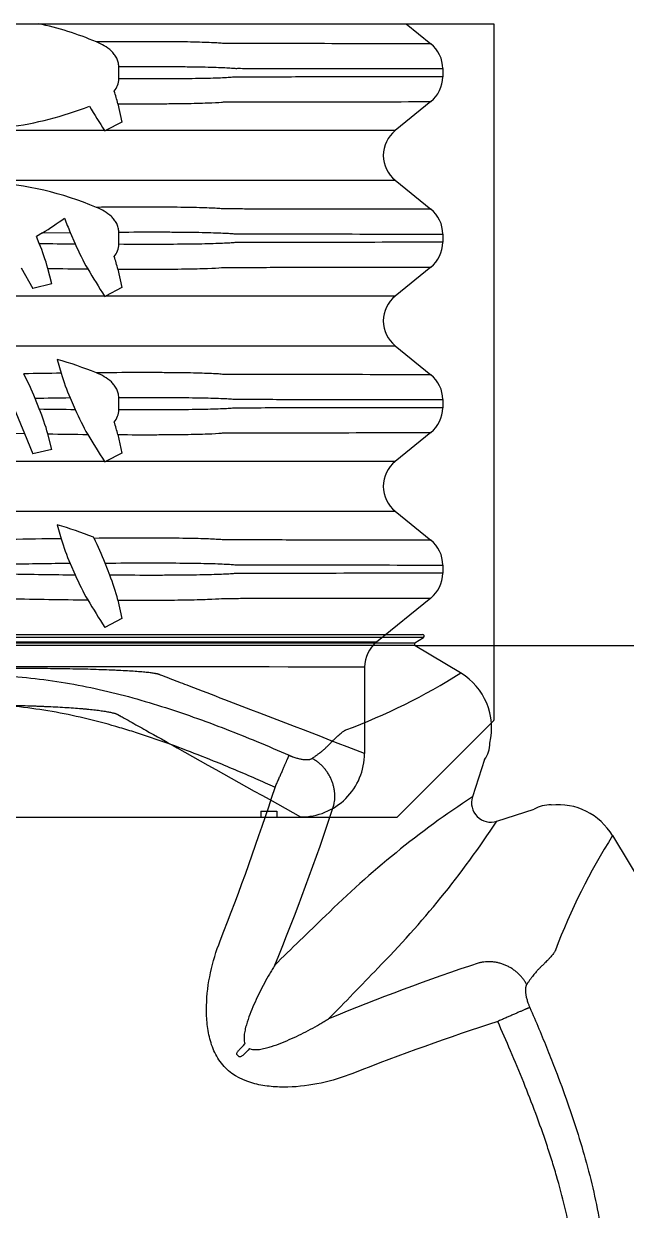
# Model space of a CAD drawing. Header units: millimetres. Extents: x -455371 to 117772, y -78417 to 116564.
# Drawn here: x -28247.1 to -28059.2, y 53901.4 to 54271.4 of the extents above; entities that cross this region are included whole.
import ezdxf

# ---------------------------------------------------------------- set-up
doc = ezdxf.new("R2010")
doc.units = ezdxf.units.MM
doc.layers.get('0').update_dxf_attribs({"color": 255})
doc.layers.add('BETON-STOP', color=141, linetype='Continuous')
doc.layers.add('Contorno-Cupolex', color=3, linetype='Continuous')
doc.layers.add('quote', color=5, linetype='Continuous', lineweight=15)

# ---------------------------------------------------------------- blocks, each defined once
blk = doc.blocks.new('Cupolex H50')
at = {"layer": 'Contorno-Cupolex', "linetype": 'Continuous'}
for p, q in [((19721.008, 10220.685), (19741.795, 10220.685)), ((19741.548, 10220.428), (19741.822, 10220.592)), ((19741.548, 10220.342), (19741.548, 10220.428)), ((19741.56, 10220.335), (19741.548, 10220.342)), ((19741.568, 10220.335), (19741.56, 10220.335)), ((19748.808, 10220.335), (19741.568, 10220.335)), ((19742.979, 10219.487), (19741.568, 10220.335)), ((19743.723, 10216.79), (19743.347, 10215.632)), ((19744.105, 10214.873), (19745.264, 10215.25)), ((19747.709, 10214.424), (19748.773, 10212.653)), ((19736.013, 10207.612), (19736.085, 10207.54))]:
    blk.add_line(p, q, dxfattribs=at)
for centre, radius, start, end in [((19741.796, 10220.635), 0.0499, 300.9627, 90.7224), ((19732.671, 10235.755), 19.259, 290.4679, 302.3618), ((19741.956, 10217.783), 1.987, 346.0465, 59.0112), ((19743.106, 10217.267), 0.78, 322.3447, 2.7204), ((19656.793, 10241.937), 84.511, 338.63581, 342.07511), ((19759.615, 10190.882), 29.618, 123.3171, 134.7243), ((19743.918, 10215.445), 0.601, 161.8666, 288.1334), ((19746.005, 10213.401), 1.987, 30.9871, 96.0571), ((19672.407, 10237.205), 70.114, 337.51574, 341.83203), ((19745.761, 10214.347), 1.031, 88.098, 118.852), ((19719.313, 10231.176), 29.672, 315.2861, 326.6725), ((19763.951, 10204.095), 19.248, 147.544, 159.4332), ((19823.716, 10122.806), 123.117, 133.62543, 134.65067), ((19764.872, 10146.017), 67.882, 108.3064, 112.52778), ((19651.998, 10294.545), 122.115, 315.3451, 316.37876), ((19769.413, 10131.006), 81.647, 108.03721, 111.39913), ((19677.006, 10266.071), 83.013, 315.3725, 315.55085), ((19794.544, 10148.533), 83.013, 134.44915, 134.6275)]:
    blk.add_arc(centre, radius, start, end, dxfattribs=at)
for points, knots in [([(19741.822, 10220.592), (19740.292, 10220.592), (19738.758, 10220.592), (19736.839, 10220.592), (19736.456, 10220.592), (19735.88, 10220.592), (19735.689, 10220.592), (19735.473, 10220.592), (19735.449, 10220.592), (19735.401, 10220.592), (19735.378, 10220.592), (19735.297, 10220.592), (19735.225, 10220.592), (19734.958, 10220.592), (19734.705, 10220.592), (19734.236, 10220.592), (19734.065, 10220.592), (19733.692, 10220.592), (19733.489, 10220.592), (19732.842, 10220.592), (19732.366, 10220.592), (19731.587, 10220.592), (19731.315, 10220.592), (19730.758, 10220.592), (19730.474, 10220.592), (19729.895, 10220.592), (19729.6, 10220.592), (19728.998, 10220.592), (19728.69, 10220.592), (19728.229, 10220.592), (19728.076, 10220.592), (19727.9, 10220.592), (19727.878, 10220.592), (19727.856, 10220.592)], [0, 0, 0, 0, 0.5, 0.5, 0.625, 0.625, 0.6875, 0.6875, 0.6953125, 0.6953125, 0.703125, 0.703125, 0.71875, 0.71875, 0.75, 0.75, 0.765625, 0.765625, 0.78125, 0.78125, 0.8125, 0.8125, 0.828125, 0.828125, 0.84375, 0.84375, 0.859375, 0.859375, 0.875, 0.875, 0.8828125, 0.8828125, 0.8839302, 0.8839302, 0.8839302, 0.8839302]), ([(19721.008, 10220.428), (19722.289, 10220.428), (19723.57, 10220.428), (19725.492, 10220.428), (19726.132, 10220.428), (19726.933, 10220.428), (19727.094, 10220.428), (19727.415, 10220.428), (19727.577, 10220.428), (19727.864, 10220.428), (19727.987, 10220.428), (19728.24, 10220.428), (19728.37, 10220.428), (19729.01, 10220.428), (19729.496, 10220.428), (19730.446, 10220.428), (19730.912, 10220.428), (19732.235, 10220.428), (19733.016, 10220.428), (19733.944, 10220.428), (19734.213, 10220.428), (19734.655, 10220.428), (19734.829, 10220.428), (19734.99, 10220.428), (19735.02, 10220.428), (19735.059, 10220.428), (19735.071, 10220.428), (19735.095, 10220.428), (19735.107, 10220.428), (19735.166, 10220.428), (19735.216, 10220.428), (19735.367, 10220.428), (19735.468, 10220.428), (19735.97, 10220.428), (19736.373, 10220.428), (19738.384, 10220.428), (19739.993, 10220.428), (19741.548, 10220.428)], [0, 0, 0, 0, 0.0625, 0.0625, 0.09375, 0.09375, 0.101563, 0.101563, 0.109375, 0.109375, 0.117188, 0.117188, 0.125, 0.125, 0.15625, 0.15625, 0.1875, 0.1875, 0.25, 0.25, 0.28125, 0.28125, 0.3125, 0.3125, 0.320312, 0.320312, 0.324219, 0.324219, 0.328125, 0.328125, 0.34375, 0.34375, 0.375, 0.375, 0.5, 0.5, 1, 1, 1, 1]), ([(19741.548, 10220.342), (19739.993, 10220.342), (19738.384, 10220.342), (19736.373, 10220.342), (19735.97, 10220.342), (19735.468, 10220.342), (19735.367, 10220.342), (19735.216, 10220.342), (19735.166, 10220.342), (19735.107, 10220.342), (19735.095, 10220.342), (19735.071, 10220.342), (19735.059, 10220.342), (19735.02, 10220.342), (19734.99, 10220.342), (19734.829, 10220.342), (19734.655, 10220.342), (19734.213, 10220.342), (19733.944, 10220.342), (19733.016, 10220.342), (19732.235, 10220.342), (19730.912, 10220.342), (19730.446, 10220.342), (19729.496, 10220.342), (19729.01, 10220.342), (19728.37, 10220.342), (19728.24, 10220.342), (19727.987, 10220.342), (19727.864, 10220.342), (19727.577, 10220.342), (19727.415, 10220.342), (19727.094, 10220.342), (19726.933, 10220.342), (19726.132, 10220.342), (19725.492, 10220.342), (19723.57, 10220.342), (19722.289, 10220.342), (19721.008, 10220.342)], [0, 0, 0, 0, 0.5, 0.5, 0.625, 0.625, 0.65625, 0.65625, 0.671875, 0.671875, 0.675781, 0.675781, 0.679687, 0.679687, 0.6875, 0.6875, 0.71875, 0.71875, 0.75, 0.75, 0.8125, 0.8125, 0.84375, 0.84375, 0.875, 0.875, 0.882812, 0.882812, 0.890625, 0.890625, 0.898437, 0.898437, 0.90625, 0.90625, 0.9375, 0.9375, 1, 1, 1, 1]), ([(19721.008, 10219.339), (19721.473, 10219.342), (19722.405, 10219.348), (19723.808, 10219.361), (19725.098, 10219.376), (19726.27, 10219.391), (19727.059, 10219.402), (19727.585, 10219.411), (19727.942, 10219.416), (19728.571, 10219.41), (19729.471, 10219.354), (19730.543, 10219.215), (19731.953, 10218.947), (19733.325, 10218.57), (19734.676, 10218.116), (19735.665, 10217.748), (19736.658, 10217.349), (19737.307, 10217.069), (19737.639, 10216.925)], [0, 0, 0, 0, 0.081858, 0.164277, 0.247255, 0.309067, 0.370865, 0.386322, 0.40194, 0.433686, 0.497156, 0.560794, 0.624159, 0.750052, 0.811351, 0.87539, 0.93616, 1, 1, 1, 1]), ([(19737.202, 10215.927), (19737.002, 10216.017), (19736.59, 10216.2), (19735.953, 10216.474), (19735.197, 10216.788), (19734.329, 10217.128), (19733.518, 10217.419), (19732.865, 10217.634), (19732.211, 10217.835), (19731.388, 10218.058), (19730.389, 10218.273), (19729.382, 10218.425), (19728.537, 10218.493), (19727.988, 10218.507), (19727.733, 10218.508), (19727.559, 10218.508), (19727.076, 10218.508), (19726.285, 10218.509), (19724.877, 10218.513), (19723.471, 10218.522), (19722.064, 10218.535), (19721.36, 10218.543), (19721.008, 10218.547)], [0, 0, 0, 0, 0.039685, 0.081401, 0.12514, 0.187502, 0.249718, 0.280702, 0.311603, 0.373204, 0.434675, 0.49602, 0.557011, 0.587479, 0.595205, 0.603053, 0.61891, 0.682454, 0.745963, 0.872985, 0.936476, 1, 1, 1, 1]), ([(19738.355, 10216.828), (19738.368, 10216.837), (19738.393, 10216.854), (19738.429, 10216.879), (19738.464, 10216.904), (19738.498, 10216.928), (19738.531, 10216.953), (19738.585, 10216.993), (19738.657, 10217.049), (19738.741, 10217.12), (19738.817, 10217.19), (19738.878, 10217.251), (19738.92, 10217.297), (19738.952, 10217.33), (19738.981, 10217.359), (19739.023, 10217.4), (19739.074, 10217.45), (19739.131, 10217.503), (19739.184, 10217.552), (19739.249, 10217.611), (19739.309, 10217.659), (19739.358, 10217.689), (19739.382, 10217.701), (19739.395, 10217.708), (19739.402, 10217.71), (19739.405, 10217.712)], [0, 0, 0, 0, 0.020834, 0.041499, 0.061995, 0.082327, 0.102494, 0.1225, 0.183394, 0.244692, 0.305517, 0.365952, 0.407549, 0.429262, 0.459619, 0.493771, 0.556586, 0.619732, 0.683579, 0.744962, 0.871925, 0.935861, 0.967747, 0.983808, 1, 1, 1, 1]), ([(19737.639, 10216.925), (19737.647, 10216.921), (19737.663, 10216.914), (19737.687, 10216.904), (19737.711, 10216.895), (19737.735, 10216.885), (19737.771, 10216.872), (19737.819, 10216.856), (19737.896, 10216.832), (19737.99, 10216.809), (19738.091, 10216.793), (19738.18, 10216.787), (19738.242, 10216.791), (19738.284, 10216.798), (19738.311, 10216.806), (19738.335, 10216.816), (19738.349, 10216.824), (19738.355, 10216.828)], [0, 0, 0, 0, 0.025114, 0.050251, 0.075451, 0.100753, 0.126198, 0.189041, 0.252473, 0.377155, 0.504216, 0.628011, 0.754462, 0.81453, 0.875317, 0.937064, 1, 1, 1, 1]), ([(19739.624, 10207.024), (19739.3, 10206.895), (19738.97, 10206.795), (19738.296, 10206.65), (19737.949, 10206.606), (19737.429, 10206.593), (19737.256, 10206.598), (19736.91, 10206.631), (19736.737, 10206.659), (19736.234, 10206.789), (19735.91, 10206.944), (19735.538, 10207.317), (19735.438, 10207.458), (19735.276, 10207.768), (19735.218, 10207.933), (19735.131, 10208.268), (19735.103, 10208.441), (19735.071, 10208.786), (19735.066, 10208.958), (19735.079, 10209.475), (19735.123, 10209.82), (19735.268, 10210.497), (19735.368, 10210.828), (19735.497, 10211.15)], [0, 0, 0, 0, 0.125, 0.125, 0.25, 0.25, 0.3125, 0.3125, 0.375, 0.375, 0.5, 0.5, 0.5625, 0.5625, 0.625, 0.625, 0.6875, 0.6875, 0.75, 0.75, 0.875, 0.875, 1, 1, 1, 1]), ([(19745.929, 10210.856), (19745.928, 10210.853), (19745.925, 10210.846), (19745.919, 10210.833), (19745.906, 10210.809), (19745.876, 10210.759), (19745.825, 10210.696), (19745.76, 10210.625), (19745.708, 10210.569), (19745.655, 10210.514), (19745.61, 10210.469), (19745.57, 10210.428), (19745.538, 10210.397), (19745.505, 10210.365), (19745.458, 10210.322), (19745.399, 10210.263), (19745.337, 10210.194), (19745.283, 10210.129), (19745.235, 10210.07), (19745.186, 10210.007), (19745.137, 10209.939), (19745.086, 10209.868), (19745.052, 10209.817), (19745.035, 10209.792)], [0, 0, 0, 0, 0.016011, 0.032224, 0.064149, 0.128117, 0.255099, 0.326832, 0.398509, 0.451594, 0.506571, 0.540692, 0.57148, 0.599734, 0.634041, 0.695795, 0.755398, 0.795322, 0.835569, 0.876151, 0.917076, 0.958355, 1, 1, 1, 1]), ([(19737.192, 10210.392), (19737.178, 10210.369), (19737.164, 10210.346), (19737.136, 10210.3), (19737.122, 10210.277), (19737.081, 10210.208), (19737.054, 10210.162), (19736.974, 10210.023), (19736.922, 10209.928), (19736.769, 10209.642), (19736.672, 10209.447), (19736.535, 10209.145), (19736.492, 10209.043), (19736.409, 10208.835), (19736.37, 10208.73), (19736.318, 10208.568), (19736.302, 10208.513), (19736.273, 10208.402), (19736.261, 10208.346), (19736.242, 10208.232), (19736.236, 10208.174), (19736.237, 10208.085), (19736.239, 10208.056), (19736.248, 10207.997), (19736.255, 10207.967), (19736.267, 10207.939)], [0, 0, 0, 0, 0.03125, 0.03125, 0.0625, 0.0625, 0.125, 0.125, 0.25, 0.25, 0.5, 0.5, 0.625, 0.625, 0.75, 0.75, 0.8125, 0.8125, 0.875, 0.875, 0.9375, 0.9375, 0.96875, 0.96875, 1, 1, 1, 1]), ([(19745.035, 10209.792), (19745.033, 10209.789), (19745.029, 10209.782), (19745.023, 10209.771), (19745.018, 10209.759), (19745.013, 10209.747), (19745.009, 10209.733), (19745.006, 10209.719), (19745.003, 10209.704), (19744.997, 10209.672), (19744.994, 10209.616), (19744.999, 10209.527), (19745.015, 10209.425), (19745.038, 10209.332), (19745.062, 10209.254), (19745.08, 10209.201), (19745.097, 10209.154), (19745.113, 10209.114), (19745.124, 10209.087), (19745.13, 10209.074)], [0, 0, 0, 0, 0.031543, 0.062759, 0.093676, 0.12432, 0.154721, 0.184907, 0.214908, 0.244754, 0.371276, 0.495222, 0.622346, 0.74714, 0.810652, 0.87359, 0.915985, 0.958061, 1, 1, 1, 1]), ([(19745.13, 10209.074), (19745.226, 10208.852), (19745.415, 10208.415), (19745.683, 10207.765), (19745.984, 10207), (19746.307, 10206.125), (19746.754, 10204.783), (19747.123, 10203.419), (19747.385, 10202.017), (19747.519, 10200.951), (19747.572, 10200.056), (19747.576, 10199.431), (19747.571, 10199.077), (19747.562, 10198.553), (19747.552, 10197.768), (19747.533, 10196.369), (19747.514, 10194.625), (19747.505, 10193.229), (19747.5, 10192.535)], [0, 0, 0, 0, 0.042924, 0.084471, 0.124692, 0.188647, 0.249907, 0.375615, 0.438991, 0.50263, 0.566109, 0.597857, 0.613444, 0.628905, 0.690742, 0.752592, 0.876921, 1, 1, 1, 1]), ([(19736.412, 10207.794), (19736.441, 10207.782), (19736.47, 10207.775), (19736.53, 10207.765), (19736.56, 10207.763), (19736.648, 10207.763), (19736.706, 10207.769), (19736.82, 10207.788), (19736.877, 10207.8), (19736.988, 10207.829), (19737.042, 10207.845), (19737.204, 10207.897), (19737.309, 10207.936), (19737.516, 10208.018), (19737.618, 10208.062), (19737.919, 10208.198), (19738.115, 10208.295), (19738.402, 10208.448), (19738.496, 10208.5), (19738.636, 10208.581), (19738.682, 10208.608), (19738.751, 10208.649), (19738.774, 10208.663), (19738.819, 10208.691), (19738.842, 10208.705), (19738.865, 10208.719)], [0, 0, 0, 0, 0.03125, 0.03125, 0.0625, 0.0625, 0.125, 0.125, 0.1875, 0.1875, 0.25, 0.25, 0.375, 0.375, 0.5, 0.5, 0.75, 0.75, 0.875, 0.875, 0.9375, 0.9375, 0.96875, 0.96875, 1, 1, 1, 1]), ([(19746.707, 10192.535), (19746.703, 10192.885), (19746.695, 10193.585), (19746.682, 10194.984), (19746.673, 10196.383), (19746.669, 10197.783), (19746.667, 10198.57), (19746.668, 10199.094), (19746.668, 10199.435), (19746.655, 10200.025), (19746.59, 10200.865), (19746.442, 10201.867), (19746.232, 10202.86), (19746.013, 10203.678), (19745.816, 10204.328), (19745.606, 10204.976), (19745.319, 10205.782), (19744.941, 10206.753), (19744.545, 10207.706), (19744.267, 10208.337), (19744.133, 10208.64)], [0, 0, 0, 0, 0.063564, 0.127097, 0.254201, 0.31775, 0.381331, 0.397214, 0.41286, 0.44336, 0.504368, 0.565708, 0.627174, 0.688693, 0.719527, 0.750429, 0.81247, 0.874829, 0.93973, 1, 1, 1, 1]), ([(19736.013, 10207.612), (19736.01, 10207.614), (19736.009, 10207.618), (19736.008, 10207.625), (19736.008, 10207.629), (19736.01, 10207.64), (19736.012, 10207.647), (19736.02, 10207.666), (19736.027, 10207.679), (19736.049, 10207.714), (19736.066, 10207.735), (19736.086, 10207.755)], [0, 0, 0, 0, 0.0625, 0.0625, 0.125, 0.125, 0.25, 0.25, 0.5, 0.5, 1, 1, 1, 1]), ([(19736.228, 10207.612), (19736.209, 10207.593), (19736.187, 10207.576), (19736.152, 10207.554), (19736.14, 10207.547), (19736.12, 10207.539), (19736.113, 10207.537), (19736.102, 10207.535), (19736.099, 10207.535), (19736.091, 10207.536), (19736.088, 10207.537), (19736.085, 10207.54)], [0, 0, 0, 0, 0.5, 0.5, 0.75, 0.75, 0.875, 0.875, 0.9375, 0.9375, 1, 1, 1, 1])]:
    blk.add_open_spline(points, degree=3, knots=knots, dxfattribs=at)
for points, weights in [([(19737.202, 10215.927), (19737.535, 10216.669), (19737.639, 10216.925)], [1, 0.837824847316, 1]), ([(19739.026, 10215.343), (19739.271, 10216.329), (19738.355, 10216.828)], [1, 0.774238593572, 1]), ([(19745.035, 10209.792), (19744.536, 10210.707), (19743.551, 10210.463)], [1, 0.77386842912, 1]), ([(19745.13, 10209.074), (19744.873, 10208.97), (19744.133, 10208.64)], [1, 0.838288024156, 1])]:
    blk.add_rational_spline(points, weights, degree=2, dxfattribs=at)
blk = doc.blocks.new('*U2204')
at = {"xscale": 10.01836209701863, "yscale": 10.01836209701863, "zscale": 10.01836209701863}
blk.add_blockref('Cupolex H50', (-197854.97, -101829.74), dxfattribs=at)
blk = doc.blocks.new('*U2201')
at = {"layer": 'quote', "color": 0, "linetype": 'ByBlock', "lineweight": -2, "transparency": 16777216}
blk.add_blockref('*U2204', (1355, -1345), dxfattribs=at)
blk = doc.blocks.new('Bs H50 tacca 5')
at = {"layer": 'BETON-STOP'}
for p, q in [((19753.708, 9985.2), (19799.708, 9985.2)), ((19796.984, 9985.2), (19797.754, 9984.575)), ((19799.708, 9985.2), (19799.708, 9963.521)), ((19788.04, 9983.484), (19788.04, 9983.866)), ((19798.124, 9983.802), (19798.124, 9983.547)), ((19797.754, 9982.774), (19796.642, 9981.873)), ((19788.013, 9982.711), (19788.14, 9982.136)), ((19788.14, 9982.136), (19787.625, 9981.872)), ((19787.597, 9981.872), (19787.604, 9981.862)), ((19787.604, 9981.862), (19787.625, 9981.872)), ((19796.642, 9980.327), (19797.754, 9979.425)), ((19785.663, 9978.69), (19785.477, 9978.576)), ((19785.663, 9978.69), (19786.53, 9978.702)), ((19786.53, 9978.702), (19786.685, 9978.346)), ((19788.04, 9978.334), (19788.04, 9978.716)), ((19785.563, 9978.361), (19785.477, 9978.576)), ((19798.124, 9978.652), (19798.124, 9978.397)), ((19785.005, 9977.597), (19785.367, 9976.961)), ((19785.959, 9977.101), (19785.834, 9977.584)), ((19797.754, 9977.624), (19796.642, 9976.723)), ((19788.013, 9977.561), (19788.14, 9976.986)), ((19785.959, 9977.101), (19785.367, 9976.961)), ((19788.14, 9976.986), (19787.625, 9976.722)), ((19787.597, 9976.722), (19787.604, 9976.712)), ((19787.604, 9976.712), (19787.625, 9976.722)), ((19796.642, 9975.177), (19797.754, 9974.275)), ((19786.123, 9974.752), (19786.243, 9974.322)), ((19785.563, 9973.211), (19785.433, 9973.536)), ((19786.53, 9973.552), (19786.685, 9973.196)), ((19788.04, 9973.184), (19788.04, 9973.566)), ((19798.124, 9973.502), (19798.124, 9973.247)), ((19784.782, 9973.224), (19785.105, 9972.445)), ((19784.657, 9972.452), (19785.105, 9972.445)), ((19785.105, 9972.445), (19785.367, 9971.811)), ((19785.959, 9971.951), (19785.834, 9972.434)), ((19788.013, 9972.411), (19788.14, 9971.836)), ((19797.754, 9972.474), (19796.642, 9971.573)), ((19785.959, 9971.951), (19785.367, 9971.811)), ((19788.14, 9971.836), (19787.625, 9971.572)), ((19787.597, 9971.572), (19787.604, 9971.562)), ((19787.604, 9971.562), (19787.625, 9971.572)), ((19796.642, 9970.027), (19797.754, 9969.125)), ((19786.123, 9969.602), (19786.243, 9969.172)), ((19787.269, 9969.183), (19787.249, 9969.22)), ((19786.53, 9968.402), (19786.685, 9968.046)), ((19787.76, 9968.036), (19787.614, 9968.413)), ((19798.124, 9968.352), (19798.124, 9968.097)), ((19788.013, 9967.261), (19788.14, 9966.686)), ((19797.754, 9967.324), (19796.059, 9965.95)), ((19788.14, 9966.686), (19787.604, 9966.412)), ((19795.689, 9965.177), (19795.689, 9962.488)), ((19796.708, 9960.5), (19799.708, 9963.509)), ((19799.708, 9963.509), (19799.708, 9963.521)), ((19792.458, 9960.689), (19792.958, 9960.689)), ((19792.458, 9960.689), (19792.458, 9960.5)), ((19792.958, 9960.689), (19792.958, 9960.5)), ((19776.958, 9960.5), (19792.458, 9960.5)), ((19792.458, 9960.5), (19792.958, 9960.5)), ((19792.958, 9960.5), (19796.708, 9960.5))]:
    blk.add_line(p, q, dxfattribs=at)
for centre, radius, start, end in [((19783.423, 9975.31), 10.115, 67.204, 77.909), ((19797.128, 9983.801), 0.996, 0.0934, 51.069), ((19787.407, 9983.498), 0.633, 321.1137, 358.7361), ((19797.128, 9983.548), 0.995, 308.9229, 359.9147), ((19783.686, 9981.664), 4.451, 13.5966, 18.8246), ((19818.005, 10001.276), 36.071, 211.1229, 212.5432), ((19797.264, 9981.1), 0.992, 128.8507, 231.1493), ((19783.423, 9970.16), 10.115, 67.204, 86.7172), ((19797.128, 9978.651), 0.996, 0.0934, 51.069), ((19779.191, 9989.118), 12.274, 301.8239, 305.6812), ((19794.615, 9982.22), 8.817, 200.3864, 203.5188), ((19790.557, 10301.602), 323.28, 269.11496, 269.31372), ((19779.164, 9975.703), 6.93, 15.7431, 22.5557), ((19793.374, 9981.202), 7.274, 203.1216, 209.9777), ((19787.407, 9978.348), 0.633, 321.1137, 358.7361), ((19797.128, 9978.398), 0.995, 308.9229, 359.9147), ((19783.686, 9976.514), 4.451, 13.5966, 18.8246), ((19789.497, 10218.673), 241.117, 269.12954, 269.42423), ((19819.088, 9996.805), 37.349, 211.0006, 212.527), ((19797.264, 9975.95), 0.992, 128.8507, 231.1493), ((19782.545, 9962.346), 12.912, 68.1933, 73.9131), ((19792.29, 9538.338), 436.026, 90.79467, 90.94735), ((19777.85, 9970.53), 8.157, 21.6267, 27.5629), ((19792.363, 9976.166), 6.392, 196.7661, 204.1399), ((19797.128, 9973.501), 0.996, 0.0934, 51.069), ((19790.921, 9624.223), 349.356, 90.7202, 90.90021), ((19790.557, 10296.452), 323.28, 269.11496, 269.31372), ((19779.164, 9970.553), 6.93, 15.7431, 22.5557), ((19793.374, 9976.052), 7.274, 203.1216, 209.9777), ((19787.407, 9973.198), 0.633, 321.1137, 358.7361), ((19797.128, 9973.248), 0.995, 308.9229, 359.9147), ((19783.686, 9971.364), 4.451, 13.5966, 18.8246), ((19789.497, 10213.523), 241.117, 269.12954, 269.42423), ((19819.088, 9991.655), 37.349, 211.0006, 212.527), ((19797.264, 9970.8), 0.992, 128.8507, 231.1493), ((19782.589, 9957.331), 12.77, 68.5951, 73.9327), ((19794.301, 9399.686), 569.543, 90.81069, 90.97029), ((19792.363, 9971.016), 6.392, 196.7661, 204.1399), ((19780.68, 9965.774), 7.42, 20.8357, 27.3599), ((19797.128, 9968.351), 0.996, 0.0934, 51.069), ((19792.23, 9525.576), 442.863, 90.73746, 90.98095), ((19791.853, 10386.773), 418.759, 269.01414, 269.29279), ((19793.374, 9970.902), 7.274, 203.1216, 209.9777), ((19782.044, 9965.743), 6.159, 14.2636, 21.852), ((19797.128, 9968.098), 0.995, 308.9229, 359.9147), ((19790.892, 10319.911), 352.663, 268.9869, 269.37962), ((19818.909, 9986.395), 37.139, 210.9975, 212.5513), ((19796.684, 9965.175), 0.995, 128.9222, 179.9155), ((19786.199, -7158.578), 17123.758, 89.9682458, 90.0317539), ((19793.708, 9962.492), 1.981, 269.6725, 359.8751)]:
    blk.add_arc(centre, radius, start, end, dxfattribs=at)
for points, knots in [([(19797.754, 9984.575), (19796.492, 9984.575), (19795.229, 9984.578), (19793.333, 9984.581), (19792.701, 9984.582), (19791.911, 9984.583), (19791.753, 9984.584), (19791.516, 9984.584), (19791.437, 9984.584), (19791.339, 9984.584), (19791.319, 9984.584), (19791.279, 9984.585), (19791.256, 9984.588), (19791.178, 9984.596), (19791.115, 9984.6), (19790.967, 9984.608), (19790.882, 9984.611), (19790.688, 9984.618), (19790.579, 9984.622), (19790.221, 9984.631), (19789.944, 9984.635), (19789.472, 9984.639), (19789.306, 9984.64), (19788.953, 9984.641), (19788.767, 9984.641), (19788.19, 9984.64), (19787.779, 9984.638), (19787.342, 9984.634)], [0, 0, 0, 0, 0.5, 0.5, 0.75, 0.75, 0.8125, 0.8125, 0.84375, 0.84375, 0.851563, 0.851563, 0.859375, 0.859375, 0.875, 0.875, 0.890625, 0.890625, 0.90625, 0.90625, 0.9375, 0.9375, 0.953125, 0.953125, 0.96875, 0.96875, 1, 1, 1, 1]), ([(19788.04, 9983.866), (19788.04, 9983.912), (19788.034, 9983.957), (19788.017, 9984.024), (19788.01, 9984.046), (19787.994, 9984.089), (19787.985, 9984.11), (19787.954, 9984.172), (19787.929, 9984.21), (19787.887, 9984.265), (19787.872, 9984.283), (19787.841, 9984.317), (19787.825, 9984.333), (19787.743, 9984.413), (19787.669, 9984.466), (19787.51, 9984.561), (19787.427, 9984.6), (19787.342, 9984.634)], [0, 0, 0, 0, 0.125, 0.125, 0.1875, 0.1875, 0.25, 0.25, 0.375, 0.375, 0.4375, 0.4375, 0.5, 0.5, 0.75, 0.75, 1, 1, 1, 1]), ([(19788.04, 9983.866), (19788.462, 9983.868), (19788.858, 9983.869), (19789.408, 9983.868), (19789.585, 9983.868), (19789.918, 9983.865), (19790.074, 9983.864), (19790.516, 9983.859), (19790.772, 9983.853), (19791.096, 9983.843), (19791.194, 9983.84), (19791.364, 9983.832), (19791.438, 9983.829), (19791.563, 9983.82), (19791.615, 9983.813), (19791.697, 9983.81), (19791.735, 9983.812), (19791.852, 9983.811), (19791.931, 9983.811), (19792.166, 9983.811), (19792.323, 9983.81), (19793.107, 9983.809), (19793.735, 9983.808), (19795.617, 9983.805), (19796.871, 9983.802), (19798.124, 9983.802)], [0, 0, 0, 0, 0.03125, 0.03125, 0.046875, 0.046875, 0.0625, 0.0625, 0.09375, 0.09375, 0.109375, 0.109375, 0.125, 0.125, 0.140625, 0.140625, 0.15625, 0.15625, 0.1875, 0.1875, 0.25, 0.25, 0.5, 0.5, 1, 1, 1, 1]), ([(19798.124, 9983.547), (19796.87, 9983.547), (19795.615, 9983.545), (19793.731, 9983.542), (19793.103, 9983.541), (19792.318, 9983.539), (19792.161, 9983.539), (19791.925, 9983.538), (19791.847, 9983.538), (19791.729, 9983.538), (19791.692, 9983.54), (19791.608, 9983.535), (19791.555, 9983.528), (19791.365, 9983.516), (19791.195, 9983.509), (19790.87, 9983.499), (19790.751, 9983.496), (19790.495, 9983.491), (19790.358, 9983.489), (19789.918, 9983.484), (19789.587, 9983.481), (19788.853, 9983.48), (19788.459, 9983.481), (19788.04, 9983.484)], [0, 0, 0, 0, 0.5, 0.5, 0.75, 0.75, 0.8125, 0.8125, 0.84375, 0.84375, 0.859375, 0.859375, 0.875, 0.875, 0.90625, 0.90625, 0.921875, 0.921875, 0.9375, 0.9375, 0.96875, 0.96875, 1, 1, 1, 1]), ([(19788.013, 9982.711), (19788.422, 9982.709), (19788.803, 9982.708), (19789.33, 9982.71), (19789.498, 9982.711), (19789.811, 9982.714), (19789.958, 9982.715), (19790.233, 9982.72), (19790.36, 9982.722), (19790.595, 9982.728), (19790.703, 9982.732), (19790.991, 9982.742), (19791.135, 9982.749), (19791.261, 9982.762), (19791.283, 9982.765), (19791.322, 9982.765), (19791.341, 9982.765), (19791.4, 9982.765), (19791.438, 9982.765), (19791.555, 9982.765), (19791.632, 9982.765), (19791.865, 9982.766), (19792.02, 9982.766), (19792.795, 9982.768), (19793.415, 9982.769), (19795.276, 9982.772), (19796.516, 9982.774), (19797.754, 9982.774)], [0, 0, 0, 0, 0.03125, 0.03125, 0.046875, 0.046875, 0.0625, 0.0625, 0.078125, 0.078125, 0.09375, 0.09375, 0.125, 0.125, 0.132812, 0.132812, 0.140625, 0.140625, 0.15625, 0.15625, 0.1875, 0.1875, 0.25, 0.25, 0.5, 0.5, 1, 1, 1, 1]), ([(19776.708, 9981.934), (19778.462, 9981.934), (19780.216, 9981.934), (19782.408, 9981.934), (19782.847, 9981.934), (19783.395, 9981.934), (19783.504, 9981.934), (19783.724, 9981.934), (19783.833, 9981.936), (19784.16, 9981.947), (19784.377, 9981.963), (19785.024, 9982.037), (19785.45, 9982.119), (19786.293, 9982.338), (19786.711, 9982.474), (19787.126, 9982.632)], [0, 0, 0, 0, 0.5, 0.5, 0.625, 0.625, 0.65625, 0.65625, 0.6875, 0.6875, 0.75, 0.75, 0.875, 0.875, 1, 1, 1, 1]), ([(19787.597, 9981.872), (19787.221, 9981.872), (19786.822, 9981.872), (19786.191, 9981.872), (19785.975, 9981.872), (19785.533, 9981.872), (19785.307, 9981.872), (19784.627, 9981.872), (19784.168, 9981.873), (19783.469, 9981.873), (19783.236, 9981.873), (19782.77, 9981.873), (19782.537, 9981.873), (19780.439, 9981.873), (19778.573, 9981.873), (19776.708, 9981.873)], [0, 0, 0, 0, 0.125, 0.125, 0.1875, 0.1875, 0.25, 0.25, 0.375, 0.375, 0.4375, 0.4375, 0.5, 0.5, 1, 1, 1, 1]), ([(19796.642, 9981.873), (19795.434, 9981.873), (19794.227, 9981.873), (19792.415, 9981.873), (19791.811, 9981.873), (19790.906, 9981.873), (19790.604, 9981.873), (19790.264, 9981.873), (19790.228, 9981.873), (19790.148, 9981.873), (19790.095, 9981.873), (19789.897, 9981.872), (19789.718, 9981.872), (19789.265, 9981.872), (19788.987, 9981.872), (19788.362, 9981.872), (19788.013, 9981.872), (19787.625, 9981.872)], [0, 0, 0, 0, 0.5, 0.5, 0.75, 0.75, 0.875, 0.875, 0.890625, 0.890625, 0.90625, 0.90625, 0.9375, 0.9375, 0.96875, 0.96875, 1, 1, 1, 1]), ([(19776.708, 9980.327), (19777.909, 9980.327), (19779.11, 9980.327), (19780.912, 9980.327), (19781.513, 9980.327), (19782.413, 9980.327), (19782.714, 9980.327), (19783.164, 9980.327), (19783.314, 9980.327), (19783.614, 9980.327), (19783.764, 9980.327), (19784.215, 9980.327), (19784.514, 9980.327), (19785.113, 9980.328), (19785.407, 9980.328), (19785.979, 9980.328), (19786.258, 9980.328), (19786.801, 9980.328), (19787.067, 9980.328), (19787.822, 9980.328), (19788.273, 9980.328), (19789.069, 9980.328), (19789.396, 9980.328), (19789.78, 9980.327), (19789.891, 9980.327), (19790.07, 9980.327), (19790.139, 9980.327), (19790.238, 9980.327), (19790.283, 9980.327), (19790.376, 9980.327), (19790.423, 9980.327), (19790.657, 9980.327), (19790.844, 9980.327), (19791.405, 9980.327), (19791.779, 9980.327), (19793.65, 9980.327), (19795.146, 9980.327), (19796.642, 9980.327)], [0, 0, 0, 0, 0.0625, 0.0625, 0.09375, 0.09375, 0.109375, 0.109375, 0.117188, 0.117188, 0.125, 0.125, 0.140625, 0.140625, 0.15625, 0.15625, 0.171875, 0.171875, 0.1875, 0.1875, 0.21875, 0.21875, 0.25, 0.25, 0.265625, 0.265625, 0.28125, 0.28125, 0.296875, 0.296875, 0.3125, 0.3125, 0.375, 0.375, 0.5, 0.5, 1, 1, 1, 1]), ([(19797.754, 9979.425), (19796.492, 9979.425), (19795.229, 9979.428), (19793.333, 9979.431), (19792.701, 9979.432), (19791.911, 9979.433), (19791.753, 9979.434), (19791.516, 9979.434), (19791.437, 9979.434), (19791.339, 9979.434), (19791.319, 9979.434), (19791.279, 9979.435), (19791.256, 9979.438), (19791.178, 9979.446), (19791.115, 9979.45), (19790.967, 9979.458), (19790.882, 9979.461), (19790.688, 9979.468), (19790.579, 9979.472), (19790.221, 9979.481), (19789.944, 9979.485), (19789.472, 9979.489), (19789.306, 9979.49), (19788.953, 9979.491), (19788.767, 9979.491), (19788.19, 9979.49), (19787.779, 9979.488), (19787.342, 9979.484)], [0, 0, 0, 0, 0.5, 0.5, 0.75, 0.75, 0.8125, 0.8125, 0.84375, 0.84375, 0.851562, 0.851562, 0.859375, 0.859375, 0.875, 0.875, 0.890625, 0.890625, 0.90625, 0.90625, 0.9375, 0.9375, 0.953125, 0.953125, 0.96875, 0.96875, 1, 1, 1, 1]), ([(19788.04, 9978.716), (19788.04, 9978.762), (19788.034, 9978.807), (19788.017, 9978.874), (19788.01, 9978.896), (19787.994, 9978.939), (19787.985, 9978.96), (19787.954, 9979.022), (19787.929, 9979.06), (19787.887, 9979.115), (19787.872, 9979.133), (19787.841, 9979.167), (19787.825, 9979.183), (19787.743, 9979.263), (19787.669, 9979.316), (19787.51, 9979.411), (19787.427, 9979.45), (19787.342, 9979.484)], [0, 0, 0, 0, 0.125, 0.125, 0.1875, 0.1875, 0.25, 0.25, 0.375, 0.375, 0.4375, 0.4375, 0.5, 0.5, 0.75, 0.75, 1, 1, 1, 1]), ([(19788.04, 9978.716), (19788.462, 9978.718), (19788.858, 9978.719), (19789.408, 9978.718), (19789.585, 9978.718), (19789.918, 9978.715), (19790.074, 9978.714), (19790.516, 9978.709), (19790.772, 9978.703), (19791.096, 9978.693), (19791.194, 9978.69), (19791.364, 9978.682), (19791.438, 9978.679), (19791.563, 9978.67), (19791.615, 9978.663), (19791.697, 9978.66), (19791.735, 9978.662), (19791.852, 9978.661), (19791.931, 9978.661), (19792.166, 9978.661), (19792.323, 9978.66), (19793.107, 9978.659), (19793.735, 9978.658), (19795.617, 9978.655), (19796.871, 9978.652), (19798.124, 9978.652)], [0, 0, 0, 0, 0.03125, 0.03125, 0.046875, 0.046875, 0.0625, 0.0625, 0.09375, 0.09375, 0.109375, 0.109375, 0.125, 0.125, 0.140625, 0.140625, 0.15625, 0.15625, 0.1875, 0.1875, 0.25, 0.25, 0.5, 0.5, 1, 1, 1, 1]), ([(19798.124, 9978.397), (19796.87, 9978.397), (19795.615, 9978.395), (19793.731, 9978.392), (19793.103, 9978.391), (19792.318, 9978.389), (19792.161, 9978.389), (19791.925, 9978.388), (19791.847, 9978.388), (19791.729, 9978.388), (19791.692, 9978.39), (19791.608, 9978.385), (19791.555, 9978.378), (19791.365, 9978.366), (19791.195, 9978.359), (19790.87, 9978.349), (19790.751, 9978.346), (19790.495, 9978.341), (19790.358, 9978.339), (19789.918, 9978.334), (19789.587, 9978.331), (19788.853, 9978.33), (19788.459, 9978.331), (19788.04, 9978.334)], [0, 0, 0, 0, 0.5, 0.5, 0.75, 0.75, 0.8125, 0.8125, 0.84375, 0.84375, 0.859375, 0.859375, 0.875, 0.875, 0.90625, 0.90625, 0.921875, 0.921875, 0.9375, 0.9375, 0.96875, 0.96875, 1, 1, 1, 1]), ([(19788.013, 9977.561), (19788.422, 9977.559), (19788.803, 9977.558), (19789.33, 9977.56), (19789.498, 9977.561), (19789.811, 9977.564), (19789.958, 9977.565), (19790.233, 9977.57), (19790.36, 9977.572), (19790.595, 9977.578), (19790.703, 9977.582), (19790.991, 9977.592), (19791.135, 9977.599), (19791.261, 9977.612), (19791.283, 9977.615), (19791.322, 9977.615), (19791.341, 9977.615), (19791.4, 9977.615), (19791.438, 9977.615), (19791.555, 9977.615), (19791.632, 9977.615), (19791.865, 9977.616), (19792.02, 9977.616), (19792.795, 9977.618), (19793.415, 9977.619), (19795.276, 9977.622), (19796.516, 9977.624), (19797.754, 9977.624)], [0, 0, 0, 0, 0.03125, 0.03125, 0.046875, 0.046875, 0.0625, 0.0625, 0.078125, 0.078125, 0.09375, 0.09375, 0.125, 0.125, 0.132813, 0.132813, 0.140625, 0.140625, 0.15625, 0.15625, 0.1875, 0.1875, 0.25, 0.25, 0.5, 0.5, 1, 1, 1, 1]), ([(19787.597, 9976.722), (19787.221, 9976.722), (19786.822, 9976.722), (19786.191, 9976.722), (19785.975, 9976.722), (19785.533, 9976.722), (19785.307, 9976.722), (19784.627, 9976.722), (19784.168, 9976.723), (19783.469, 9976.723), (19783.236, 9976.723), (19782.77, 9976.723), (19782.537, 9976.723), (19780.439, 9976.723), (19778.573, 9976.723), (19776.708, 9976.723)], [0, 0, 0, 0, 0.125, 0.125, 0.1875, 0.1875, 0.25, 0.25, 0.375, 0.375, 0.4375, 0.4375, 0.5, 0.5, 1, 1, 1, 1]), ([(19796.642, 9976.723), (19795.434, 9976.723), (19794.227, 9976.723), (19792.415, 9976.723), (19791.811, 9976.723), (19790.906, 9976.723), (19790.604, 9976.723), (19790.264, 9976.723), (19790.228, 9976.723), (19790.148, 9976.723), (19790.095, 9976.723), (19789.897, 9976.722), (19789.718, 9976.722), (19789.265, 9976.722), (19788.987, 9976.722), (19788.362, 9976.722), (19788.013, 9976.722), (19787.625, 9976.722)], [0, 0, 0, 0, 0.5, 0.5, 0.75, 0.75, 0.875, 0.875, 0.890625, 0.890625, 0.90625, 0.90625, 0.9375, 0.9375, 0.96875, 0.96875, 1, 1, 1, 1]), ([(19776.708, 9975.177), (19777.909, 9975.177), (19779.11, 9975.177), (19780.912, 9975.177), (19781.513, 9975.177), (19782.413, 9975.177), (19782.714, 9975.177), (19783.164, 9975.177), (19783.314, 9975.177), (19783.614, 9975.177), (19783.764, 9975.177), (19784.215, 9975.177), (19784.514, 9975.177), (19785.113, 9975.178), (19785.407, 9975.178), (19785.979, 9975.178), (19786.258, 9975.178), (19786.801, 9975.178), (19787.067, 9975.178), (19787.822, 9975.178), (19788.273, 9975.178), (19789.069, 9975.178), (19789.396, 9975.178), (19789.78, 9975.177), (19789.891, 9975.177), (19790.07, 9975.177), (19790.139, 9975.177), (19790.238, 9975.177), (19790.283, 9975.177), (19790.376, 9975.177), (19790.423, 9975.177), (19790.657, 9975.177), (19790.844, 9975.177), (19791.405, 9975.177), (19791.779, 9975.177), (19793.65, 9975.177), (19795.146, 9975.177), (19796.642, 9975.177)], [0, 0, 0, 0, 0.0625, 0.0625, 0.09375, 0.09375, 0.109375, 0.109375, 0.117187, 0.117187, 0.125, 0.125, 0.140625, 0.140625, 0.15625, 0.15625, 0.171875, 0.171875, 0.1875, 0.1875, 0.21875, 0.21875, 0.25, 0.25, 0.265625, 0.265625, 0.28125, 0.28125, 0.296875, 0.296875, 0.3125, 0.3125, 0.375, 0.375, 0.5, 0.5, 1, 1, 1, 1]), ([(19797.754, 9974.275), (19796.492, 9974.275), (19795.229, 9974.278), (19793.333, 9974.281), (19792.701, 9974.282), (19791.911, 9974.283), (19791.753, 9974.284), (19791.516, 9974.284), (19791.437, 9974.284), (19791.339, 9974.284), (19791.319, 9974.284), (19791.279, 9974.285), (19791.256, 9974.288), (19791.178, 9974.296), (19791.115, 9974.3), (19790.967, 9974.308), (19790.882, 9974.311), (19790.688, 9974.318), (19790.579, 9974.322), (19790.221, 9974.331), (19789.944, 9974.335), (19789.472, 9974.339), (19789.306, 9974.34), (19788.953, 9974.341), (19788.767, 9974.341), (19788.19, 9974.34), (19787.779, 9974.338), (19787.342, 9974.334)], [0, 0, 0, 0, 0.5, 0.5, 0.75, 0.75, 0.8125, 0.8125, 0.84375, 0.84375, 0.851563, 0.851563, 0.859375, 0.859375, 0.875, 0.875, 0.890625, 0.890625, 0.90625, 0.90625, 0.9375, 0.9375, 0.953125, 0.953125, 0.96875, 0.96875, 1, 1, 1, 1]), ([(19788.04, 9973.566), (19788.04, 9973.612), (19788.034, 9973.657), (19788.017, 9973.724), (19788.01, 9973.746), (19787.994, 9973.789), (19787.985, 9973.81), (19787.954, 9973.872), (19787.929, 9973.91), (19787.887, 9973.965), (19787.872, 9973.983), (19787.841, 9974.017), (19787.825, 9974.033), (19787.743, 9974.113), (19787.669, 9974.166), (19787.51, 9974.261), (19787.427, 9974.3), (19787.342, 9974.334)], [0, 0, 0, 0, 0.125, 0.125, 0.1875, 0.1875, 0.25, 0.25, 0.375, 0.375, 0.4375, 0.4375, 0.5, 0.5, 0.75, 0.75, 1, 1, 1, 1]), ([(19788.04, 9973.566), (19788.462, 9973.568), (19788.858, 9973.569), (19789.408, 9973.568), (19789.585, 9973.568), (19789.918, 9973.565), (19790.074, 9973.564), (19790.516, 9973.559), (19790.772, 9973.553), (19791.096, 9973.543), (19791.194, 9973.54), (19791.364, 9973.532), (19791.438, 9973.529), (19791.563, 9973.52), (19791.615, 9973.513), (19791.697, 9973.51), (19791.735, 9973.512), (19791.852, 9973.511), (19791.931, 9973.511), (19792.166, 9973.511), (19792.323, 9973.51), (19793.107, 9973.509), (19793.735, 9973.508), (19795.617, 9973.505), (19796.871, 9973.502), (19798.124, 9973.502)], [0, 0, 0, 0, 0.03125, 0.03125, 0.046875, 0.046875, 0.0625, 0.0625, 0.09375, 0.09375, 0.109375, 0.109375, 0.125, 0.125, 0.140625, 0.140625, 0.15625, 0.15625, 0.1875, 0.1875, 0.25, 0.25, 0.5, 0.5, 1, 1, 1, 1]), ([(19798.124, 9973.247), (19796.87, 9973.247), (19795.615, 9973.245), (19793.731, 9973.242), (19793.103, 9973.241), (19792.318, 9973.239), (19792.161, 9973.239), (19791.925, 9973.238), (19791.847, 9973.238), (19791.729, 9973.238), (19791.692, 9973.24), (19791.608, 9973.235), (19791.555, 9973.228), (19791.365, 9973.216), (19791.195, 9973.209), (19790.87, 9973.199), (19790.751, 9973.196), (19790.495, 9973.191), (19790.358, 9973.189), (19789.918, 9973.184), (19789.587, 9973.181), (19788.853, 9973.18), (19788.459, 9973.181), (19788.04, 9973.184)], [0, 0, 0, 0, 0.5, 0.5, 0.75, 0.75, 0.8125, 0.8125, 0.84375, 0.84375, 0.859375, 0.859375, 0.875, 0.875, 0.90625, 0.90625, 0.921875, 0.921875, 0.9375, 0.9375, 0.96875, 0.96875, 1, 1, 1, 1]), ([(19788.013, 9972.411), (19788.422, 9972.409), (19788.803, 9972.408), (19789.33, 9972.41), (19789.498, 9972.411), (19789.811, 9972.414), (19789.958, 9972.415), (19790.233, 9972.42), (19790.36, 9972.422), (19790.595, 9972.428), (19790.703, 9972.432), (19790.991, 9972.442), (19791.135, 9972.449), (19791.261, 9972.462), (19791.283, 9972.465), (19791.322, 9972.465), (19791.341, 9972.465), (19791.4, 9972.465), (19791.438, 9972.465), (19791.555, 9972.465), (19791.632, 9972.465), (19791.865, 9972.466), (19792.02, 9972.466), (19792.795, 9972.468), (19793.415, 9972.469), (19795.276, 9972.472), (19796.516, 9972.474), (19797.754, 9972.474)], [0, 0, 0, 0, 0.03125, 0.03125, 0.046875, 0.046875, 0.0625, 0.0625, 0.078125, 0.078125, 0.09375, 0.09375, 0.125, 0.125, 0.132812, 0.132812, 0.140625, 0.140625, 0.15625, 0.15625, 0.1875, 0.1875, 0.25, 0.25, 0.5, 0.5, 1, 1, 1, 1]), ([(19787.597, 9971.572), (19787.221, 9971.572), (19786.822, 9971.572), (19786.191, 9971.572), (19785.975, 9971.572), (19785.533, 9971.572), (19785.307, 9971.572), (19784.627, 9971.572), (19784.168, 9971.573), (19783.469, 9971.573), (19783.236, 9971.573), (19782.77, 9971.573), (19782.537, 9971.573), (19780.439, 9971.573), (19778.573, 9971.573), (19776.708, 9971.573)], [0, 0, 0, 0, 0.125, 0.125, 0.1875, 0.1875, 0.25, 0.25, 0.375, 0.375, 0.4375, 0.4375, 0.5, 0.5, 1, 1, 1, 1]), ([(19796.642, 9971.573), (19795.434, 9971.573), (19794.227, 9971.573), (19792.415, 9971.573), (19791.811, 9971.573), (19790.906, 9971.573), (19790.604, 9971.573), (19790.264, 9971.573), (19790.228, 9971.573), (19790.148, 9971.573), (19790.095, 9971.573), (19789.897, 9971.572), (19789.718, 9971.572), (19789.265, 9971.572), (19788.987, 9971.572), (19788.362, 9971.572), (19788.013, 9971.572), (19787.625, 9971.572)], [0, 0, 0, 0, 0.5, 0.5, 0.75, 0.75, 0.875, 0.875, 0.890625, 0.890625, 0.90625, 0.90625, 0.9375, 0.9375, 0.96875, 0.96875, 1, 1, 1, 1]), ([(19776.708, 9970.027), (19777.909, 9970.027), (19779.11, 9970.027), (19780.912, 9970.027), (19781.513, 9970.027), (19782.413, 9970.027), (19782.714, 9970.027), (19783.164, 9970.027), (19783.314, 9970.027), (19783.614, 9970.027), (19783.764, 9970.027), (19784.215, 9970.027), (19784.514, 9970.027), (19785.113, 9970.028), (19785.407, 9970.028), (19785.979, 9970.028), (19786.258, 9970.028), (19786.801, 9970.028), (19787.067, 9970.028), (19787.822, 9970.028), (19788.273, 9970.028), (19789.069, 9970.028), (19789.396, 9970.028), (19789.78, 9970.027), (19789.891, 9970.027), (19790.07, 9970.027), (19790.139, 9970.027), (19790.238, 9970.027), (19790.283, 9970.027), (19790.376, 9970.027), (19790.423, 9970.027), (19790.657, 9970.027), (19790.844, 9970.027), (19791.405, 9970.027), (19791.779, 9970.027), (19793.65, 9970.027), (19795.146, 9970.027), (19796.642, 9970.027)], [0, 0, 0, 0, 0.0625, 0.0625, 0.09375, 0.09375, 0.109375, 0.109375, 0.117188, 0.117188, 0.125, 0.125, 0.140625, 0.140625, 0.15625, 0.15625, 0.171875, 0.171875, 0.1875, 0.1875, 0.21875, 0.21875, 0.25, 0.25, 0.265625, 0.265625, 0.28125, 0.28125, 0.296875, 0.296875, 0.3125, 0.3125, 0.375, 0.375, 0.5, 0.5, 1, 1, 1, 1]), ([(19797.754, 9969.125), (19796.49, 9969.125), (19795.225, 9969.128), (19793.326, 9969.131), (19792.692, 9969.132), (19791.901, 9969.133), (19791.743, 9969.134), (19791.506, 9969.134), (19791.426, 9969.134), (19791.328, 9969.134), (19791.309, 9969.134), (19791.266, 9969.136), (19791.242, 9969.14), (19791.161, 9969.147), (19791.096, 9969.151), (19790.943, 9969.159), (19790.856, 9969.162), (19790.657, 9969.169), (19790.545, 9969.173), (19790.181, 9969.181), (19789.9, 9969.185), (19789.421, 9969.189), (19789.252, 9969.19), (19788.895, 9969.191), (19788.707, 9969.191), (19788.124, 9969.19), (19787.71, 9969.187), (19787.269, 9969.183)], [0, 0, 0, 0, 0.5, 0.5, 0.75, 0.75, 0.8125, 0.8125, 0.84375, 0.84375, 0.851563, 0.851563, 0.859375, 0.859375, 0.875, 0.875, 0.890625, 0.890625, 0.90625, 0.90625, 0.9375, 0.9375, 0.953125, 0.953125, 0.96875, 0.96875, 1, 1, 1, 1]), ([(19787.614, 9968.413), (19788.06, 9968.416), (19788.477, 9968.418), (19789.255, 9968.419), (19789.618, 9968.418), (19790.26, 9968.412), (19790.542, 9968.408), (19790.906, 9968.399), (19791.018, 9968.396), (19791.218, 9968.389), (19791.306, 9968.385), (19791.458, 9968.377), (19791.523, 9968.374), (19791.603, 9968.366), (19791.628, 9968.363), (19791.67, 9968.361), (19791.689, 9968.362), (19791.788, 9968.362), (19791.867, 9968.361), (19792.105, 9968.361), (19792.263, 9968.361), (19793.056, 9968.359), (19793.69, 9968.358), (19795.591, 9968.355), (19796.859, 9968.352), (19798.124, 9968.352)], [0, 0, 0, 0, 0.03125, 0.03125, 0.0625, 0.0625, 0.09375, 0.09375, 0.109375, 0.109375, 0.125, 0.125, 0.140625, 0.140625, 0.148437, 0.148437, 0.15625, 0.15625, 0.1875, 0.1875, 0.25, 0.25, 0.5, 0.5, 1, 1, 1, 1]), ([(19798.124, 9968.097), (19796.862, 9968.097), (19795.598, 9968.095), (19793.701, 9968.092), (19793.068, 9968.091), (19792.278, 9968.089), (19792.12, 9968.089), (19791.883, 9968.088), (19791.804, 9968.088), (19791.685, 9968.088), (19791.649, 9968.088), (19791.547, 9968.078), (19791.486, 9968.074), (19791.342, 9968.066), (19791.259, 9968.062), (19791.069, 9968.055), (19790.962, 9968.052), (19790.61, 9968.042), (19790.336, 9968.038), (19789.871, 9968.034), (19789.706, 9968.033), (19789.358, 9968.031), (19789.173, 9968.031), (19788.602, 9968.031), (19788.194, 9968.033), (19787.76, 9968.036)], [0, 0, 0, 0, 0.5, 0.5, 0.75, 0.75, 0.8125, 0.8125, 0.84375, 0.84375, 0.859375, 0.859375, 0.875, 0.875, 0.890625, 0.890625, 0.90625, 0.90625, 0.9375, 0.9375, 0.953125, 0.953125, 0.96875, 0.96875, 1, 1, 1, 1]), ([(19788.013, 9967.261), (19788.422, 9967.259), (19788.803, 9967.258), (19789.33, 9967.26), (19789.498, 9967.261), (19789.811, 9967.264), (19789.958, 9967.265), (19790.233, 9967.27), (19790.36, 9967.272), (19790.595, 9967.278), (19790.703, 9967.282), (19790.991, 9967.292), (19791.135, 9967.299), (19791.261, 9967.312), (19791.283, 9967.315), (19791.322, 9967.315), (19791.341, 9967.315), (19791.4, 9967.315), (19791.438, 9967.315), (19791.555, 9967.315), (19791.632, 9967.315), (19791.865, 9967.316), (19792.02, 9967.316), (19792.795, 9967.318), (19793.415, 9967.319), (19795.276, 9967.322), (19796.516, 9967.324), (19797.754, 9967.324)], [0, 0, 0, 0, 0.03125, 0.03125, 0.046875, 0.046875, 0.0625, 0.0625, 0.078125, 0.078125, 0.09375, 0.09375, 0.125, 0.125, 0.132813, 0.132813, 0.140625, 0.140625, 0.15625, 0.15625, 0.1875, 0.1875, 0.25, 0.25, 0.5, 0.5, 1, 1, 1, 1]), ([(19796.059, 9965.95), (19796.01, 9965.95), (19795.962, 9965.95), (19795.705, 9965.95), (19795.497, 9965.95), (19794.868, 9965.95), (19794.446, 9965.95), (19793.17, 9965.95), (19792.309, 9965.95), (19791.233, 9965.95), (19791.018, 9965.95), (19790.588, 9965.95), (19790.373, 9965.95), (19790.05, 9965.95), (19789.943, 9965.95), (19789.808, 9965.95), (19789.781, 9965.95), (19789.741, 9965.95), (19789.727, 9965.95), (19789.707, 9965.95), (19789.7, 9965.95), (19789.687, 9965.95), (19789.68, 9965.95), (19789.667, 9965.95), (19789.66, 9965.95), (19789.651, 9965.95), (19789.648, 9965.95), (19789.642, 9965.95), (19789.639, 9965.95), (19789.63, 9965.95), (19789.624, 9965.95), (19789.612, 9965.95), (19789.606, 9965.95), (19789.587, 9965.95), (19789.573, 9965.95), (19789.552, 9965.95), (19789.545, 9965.95), (19789.529, 9965.95), (19789.522, 9965.95), (19789.481, 9965.95), (19789.445, 9965.95), (19789.365, 9965.95), (19789.321, 9965.95), (19789.179, 9965.95), (19789.07, 9965.95), (19788.823, 9965.95), (19788.685, 9965.95), (19788.382, 9965.95), (19788.217, 9965.95), (19787.863, 9965.95), (19787.673, 9965.95), (19787.274, 9965.95), (19787.064, 9965.95), (19786.736, 9965.95), (19786.624, 9965.95), (19786.398, 9965.95), (19786.283, 9965.95), (19785.933, 9965.95), (19785.694, 9965.95), (19785.21, 9965.95), (19784.965, 9965.95), (19784.588, 9965.95), (19784.461, 9965.95), (19784.267, 9965.95), (19784.202, 9965.95), (19784.071, 9965.95), (19784.005, 9965.95), (19783.87, 9965.95), (19783.8, 9965.95), (19783.71, 9965.95), (19783.691, 9965.95), (19783.655, 9965.95), (19783.636, 9965.95), (19783.58, 9965.95), (19783.542, 9965.95), (19783.463, 9965.95), (19783.422, 9965.95), (19783.337, 9965.95), (19783.294, 9965.95), (19783.164, 9965.95), (19783.078, 9965.95), (19782.646, 9965.95), (19782.303, 9965.95), (19781.272, 9965.95), (19780.584, 9965.95), (19779.209, 9965.95), (19778.521, 9965.95), (19777.459, 9965.95), (19777.083, 9965.95), (19776.708, 9965.95)], [0, 0, 0, 0, 0.016163, 0.016163, 0.085094, 0.085094, 0.222956, 0.222956, 0.498682, 0.498682, 0.567613, 0.567613, 0.636544, 0.636544, 0.67101, 0.67101, 0.679626, 0.679626, 0.683934, 0.683934, 0.686089, 0.686089, 0.688243, 0.688243, 0.690397, 0.690397, 0.691474, 0.691474, 0.692551, 0.692551, 0.694705, 0.694705, 0.696859, 0.696859, 0.701167, 0.701167, 0.703321, 0.703321, 0.705475, 0.705475, 0.714092, 0.714092, 0.722708, 0.722708, 0.739941, 0.739941, 0.757174, 0.757174, 0.774407, 0.774407, 0.79164, 0.79164, 0.808872, 0.808872, 0.817489, 0.817489, 0.826105, 0.826105, 0.843338, 0.843338, 0.860571, 0.860571, 0.869187, 0.869187, 0.873495, 0.873495, 0.877804, 0.877804, 0.882112, 0.882112, 0.883189, 0.883189, 0.884266, 0.884266, 0.88642, 0.88642, 0.888574, 0.888574, 0.890728, 0.890728, 0.895036, 0.895036, 0.912269, 0.912269, 0.946735, 0.946735, 0.981201, 0.981201, 1, 1, 1, 1]), ([(19795.689, 9962.488), (19794.238, 9963.045), (19792.788, 9963.603), (19790.97, 9964.301), (19790.603, 9964.442), (19790.054, 9964.653), (19789.87, 9964.724), (19789.596, 9964.829), (19789.504, 9964.865), (19789.389, 9964.909), (19789.366, 9964.918), (19789.332, 9964.931), (19789.32, 9964.935), (19789.306, 9964.941), (19789.303, 9964.942), (19789.297, 9964.944), (19789.295, 9964.945), (19789.289, 9964.947), (19789.287, 9964.948), (19789.282, 9964.95), (19789.279, 9964.951), (19789.274, 9964.953), (19789.272, 9964.953), (19789.266, 9964.955), (19789.264, 9964.956), (19789.258, 9964.957), (19789.255, 9964.958), (19789.249, 9964.96), (19789.246, 9964.96), (19789.236, 9964.963), (19789.229, 9964.964), (19789.214, 9964.967), (19789.206, 9964.969), (19789.189, 9964.972), (19789.181, 9964.974), (19789.163, 9964.977), (19789.154, 9964.978), (19789.126, 9964.983), (19789.105, 9964.986), (19789.041, 9964.995), (19788.992, 9965.001), (19788.884, 9965.013), (19788.824, 9965.019), (19788.694, 9965.03), (19788.623, 9965.036), (19788.473, 9965.046), (19788.393, 9965.051), (19788.223, 9965.061), (19788.133, 9965.066), (19787.991, 9965.073), (19787.943, 9965.075), (19787.844, 9965.08), (19787.793, 9965.082), (19787.637, 9965.088), (19787.529, 9965.092), (19787.307, 9965.099), (19787.192, 9965.103), (19786.956, 9965.109), (19786.834, 9965.112), (19786.584, 9965.117), (19786.455, 9965.119), (19786.257, 9965.122), (19786.19, 9965.123), (19786.055, 9965.125), (19785.987, 9965.126), (19785.783, 9965.127), (19785.645, 9965.128), (19785.365, 9965.13), (19785.223, 9965.13), (19784.936, 9965.13), (19784.79, 9965.129), (19784.495, 9965.128), (19784.345, 9965.126), (19784.122, 9965.124), (19784.047, 9965.123), (19783.898, 9965.121), (19783.823, 9965.12), (19783.73, 9965.119), (19783.712, 9965.119), (19783.675, 9965.118), (19783.656, 9965.118), (19783.601, 9965.117), (19783.564, 9965.116), (19783.509, 9965.115), (19783.491, 9965.115), (19783.454, 9965.115), (19783.436, 9965.114), (19783.381, 9965.113), (19783.344, 9965.113), (19783.234, 9965.111), (19783.161, 9965.11), (19783.014, 9965.107), (19782.941, 9965.106), (19782.574, 9965.1), (19782.281, 9965.095), (19781.401, 9965.081), (19780.814, 9965.071), (19779.055, 9965.042), (19777.882, 9965.023), (19776.708, 9965.004)], [0, 0, 0, 0, 0.497274, 0.497274, 0.622956, 0.622956, 0.685796, 0.685796, 0.717217, 0.717217, 0.725072, 0.725072, 0.728999, 0.728999, 0.729981, 0.729981, 0.730963, 0.730963, 0.731945, 0.731945, 0.732927, 0.732927, 0.733909, 0.733909, 0.734891, 0.734891, 0.735873, 0.735873, 0.736854, 0.736854, 0.738818, 0.738818, 0.740782, 0.740782, 0.742746, 0.742746, 0.74471, 0.74471, 0.748637, 0.748637, 0.756492, 0.756492, 0.764347, 0.764347, 0.772202, 0.772202, 0.780057, 0.780057, 0.787913, 0.787913, 0.79184, 0.79184, 0.795768, 0.795768, 0.803623, 0.803623, 0.811478, 0.811478, 0.819333, 0.819333, 0.827188, 0.827188, 0.831116, 0.831116, 0.835043, 0.835043, 0.842898, 0.842898, 0.850753, 0.850753, 0.858608, 0.858608, 0.866463, 0.866463, 0.870391, 0.870391, 0.874319, 0.874319, 0.8753, 0.8753, 0.876282, 0.876282, 0.878246, 0.878246, 0.879228, 0.879228, 0.88021, 0.88021, 0.882174, 0.882174, 0.886101, 0.886101, 0.890029, 0.890029, 0.905739, 0.905739, 0.937159, 0.937159, 1, 1, 1, 1]), ([(19776.708, 9964.007), (19777.882, 9964.005), (19779.055, 9964.004), (19780.814, 9964.002), (19781.401, 9964.001), (19782.281, 9964), (19782.574, 9963.999), (19782.941, 9963.999), (19783.014, 9963.999), (19783.16, 9963.999), (19783.233, 9963.998), (19783.343, 9963.998), (19783.38, 9963.998), (19783.436, 9963.998), (19783.454, 9963.998), (19783.492, 9963.998), (19783.51, 9963.998), (19783.565, 9963.998), (19783.601, 9963.998), (19783.651, 9963.998), (19783.667, 9963.998), (19783.698, 9963.998), (19783.714, 9963.998), (19783.791, 9963.998), (19783.851, 9963.997), (19783.972, 9963.997), (19784.032, 9963.996), (19784.213, 9963.995), (19784.332, 9963.993), (19784.564, 9963.99), (19784.678, 9963.987), (19784.904, 9963.982), (19785.015, 9963.98), (19785.236, 9963.973), (19785.346, 9963.97), (19785.507, 9963.964), (19785.561, 9963.962), (19785.667, 9963.957), (19785.72, 9963.955), (19785.876, 9963.948), (19785.977, 9963.944), (19786.172, 9963.933), (19786.267, 9963.928), (19786.451, 9963.916), (19786.54, 9963.91), (19786.713, 9963.898), (19786.796, 9963.891), (19786.916, 9963.881), (19786.955, 9963.878), (19787.032, 9963.871), (19787.069, 9963.867), (19787.178, 9963.856), (19787.247, 9963.849), (19787.376, 9963.834), (19787.437, 9963.826), (19787.549, 9963.81), (19787.602, 9963.802), (19787.698, 9963.786), (19787.742, 9963.777), (19787.822, 9963.76), (19787.858, 9963.752), (19787.905, 9963.739), (19787.92, 9963.734), (19787.94, 9963.728), (19787.947, 9963.725), (19787.959, 9963.721), (19787.965, 9963.719), (19787.977, 9963.714), (19787.982, 9963.712), (19787.993, 9963.708), (19787.997, 9963.706), (19788.004, 9963.702), (19788.006, 9963.701), (19788.01, 9963.699), (19788.013, 9963.698), (19788.017, 9963.696), (19788.019, 9963.695), (19788.023, 9963.692), (19788.025, 9963.691), (19788.029, 9963.689), (19788.031, 9963.688), (19788.035, 9963.685), (19788.037, 9963.684), (19788.042, 9963.681), (19788.045, 9963.68), (19788.05, 9963.677), (19788.052, 9963.675), (19788.065, 9963.668), (19788.076, 9963.662), (19788.106, 9963.645), (19788.126, 9963.634), (19788.228, 9963.577), (19788.31, 9963.531), (19788.554, 9963.395), (19788.716, 9963.303), (19789.204, 9963.03), (19789.53, 9962.847), (19791.136, 9961.947), (19792.416, 9961.229), (19793.697, 9960.512)], [0, 0, 0, 0, 0.063018, 0.063018, 0.094527, 0.094527, 0.110281, 0.110281, 0.11422, 0.11422, 0.118158, 0.118158, 0.120128, 0.120128, 0.121112, 0.121112, 0.122097, 0.122097, 0.124066, 0.124066, 0.125051, 0.125051, 0.126036, 0.126036, 0.129974, 0.129974, 0.133913, 0.133913, 0.14179, 0.14179, 0.149667, 0.149667, 0.157545, 0.157545, 0.165422, 0.165422, 0.16936, 0.16936, 0.173299, 0.173299, 0.181176, 0.181176, 0.189054, 0.189054, 0.196931, 0.196931, 0.204808, 0.204808, 0.208747, 0.208747, 0.212685, 0.212685, 0.220562, 0.220562, 0.22844, 0.22844, 0.236317, 0.236317, 0.244194, 0.244194, 0.252071, 0.252071, 0.25601, 0.25601, 0.257979, 0.257979, 0.259949, 0.259949, 0.261918, 0.261918, 0.263887, 0.263887, 0.264872, 0.264872, 0.265857, 0.265857, 0.266841, 0.266841, 0.267826, 0.267826, 0.268811, 0.268811, 0.269795, 0.269795, 0.27078, 0.27078, 0.271764, 0.271764, 0.275703, 0.275703, 0.28358, 0.28358, 0.315089, 0.315089, 0.378107, 0.378107, 0.504143, 0.504143, 1, 1, 1, 1])]:
    blk.add_open_spline(points, degree=3, knots=knots, dxfattribs=at)
blk = doc.blocks.new('*U2209')
at = {"xscale": 10.01836209701863, "yscale": 10.01836209701863, "zscale": 10.01836209701863}
blk.add_blockref('Bs H50 tacca 5', (-198409.24, -99911.62), dxfattribs=at)
blk = doc.blocks.new('*U2210')
at = {"layer": 'quote', "color": 0, "linetype": 'ByBlock', "lineweight": -2, "transparency": 16777216}
blk.add_blockref('*U2209', (1355, 0), dxfattribs=at)

msp = doc.modelspace()

# ---------------------------------------------------------------- block references
at = {"layer": 'quote'}
for name, p in [('*U2201', (-29403.22, 54861.2)), ('*U2210', (-29406.98, 54147.69))]:
    msp.add_blockref(name, p, dxfattribs=at)

doc.saveas('drawing.dxf')
